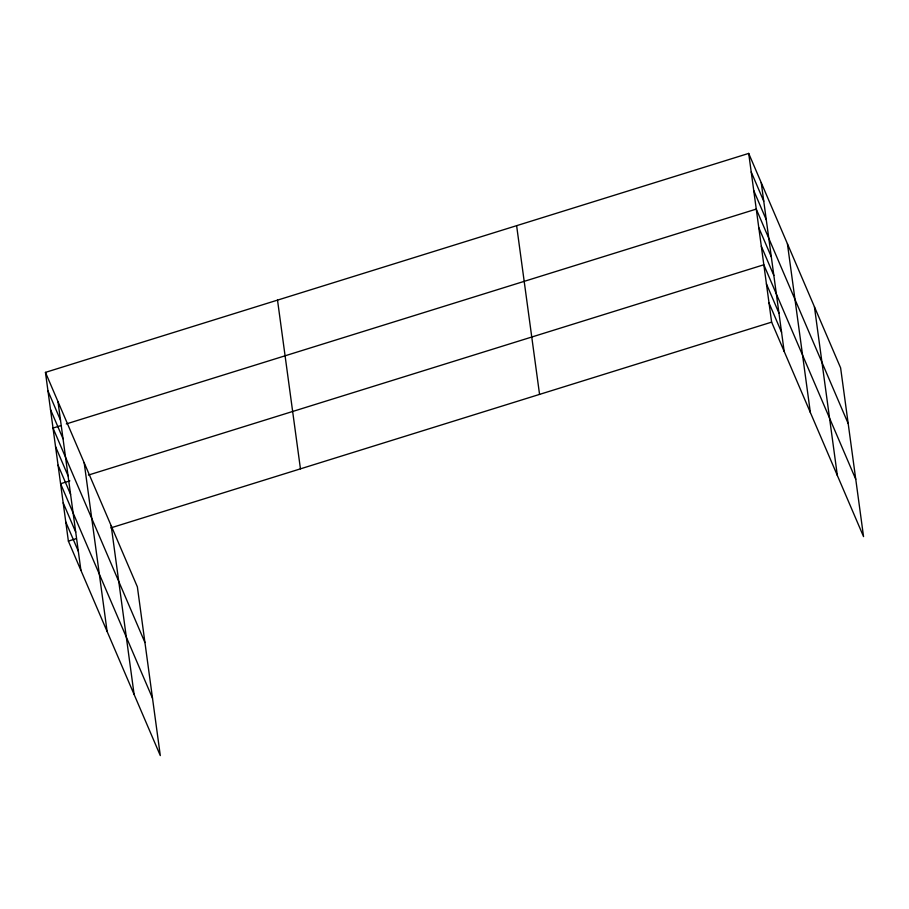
<?xml version="1.0" encoding="UTF-8"?>
<svg xmlns="http://www.w3.org/2000/svg" width="909" height="909" viewBox="0 0 909 909"><rect width="100%" height="100%" fill="white"/><g stroke="black" fill="none" stroke-linecap="round" stroke-linejoin="round"><path stroke-width="1.36" d="M45.45 372.383L137.373 586.862L160.302 755.584L68.38 541.105L45.45 372.383L748.698 153.416L840.62 367.895L863.55 536.617L771.627 322.138L748.698 153.416M60.971 425.582L53.017 428.059L144.94 642.538M66.277 423.935L756.265 209.093L848.188 423.571M69.868 480.85L60.585 483.736L152.507 698.214M88.434 475.066L763.833 264.769L855.755 479.259M68.38 541.105L76.333 538.628M110.818 527.89L771.627 322.138M751.22 171.971L763.753 201.219M753.743 190.538L766.276 219.785M758.788 227.659L771.321 256.895M761.31 246.214L773.843 275.461M766.423 283.892L778.956 313.139M769.025 303.015L781.558 332.262M47.972 390.938L60.505 420.185M50.495 409.504L63.028 438.74M55.54 446.614L68.073 475.861M58.062 465.181L70.595 494.428M63.187 502.859L75.72 532.106M65.778 521.982L78.322 551.229M814.419 306.765L837.348 475.498M787.421 243.782L810.362 412.516M761.231 182.664L784.16 351.385M516.619 225.671L539.56 394.404M277.518 300.118L300.447 468.851M111.182 525.732L134.112 694.465M84.185 462.749L107.114 631.482M57.983 401.63L80.912 570.352"/></g></svg>
